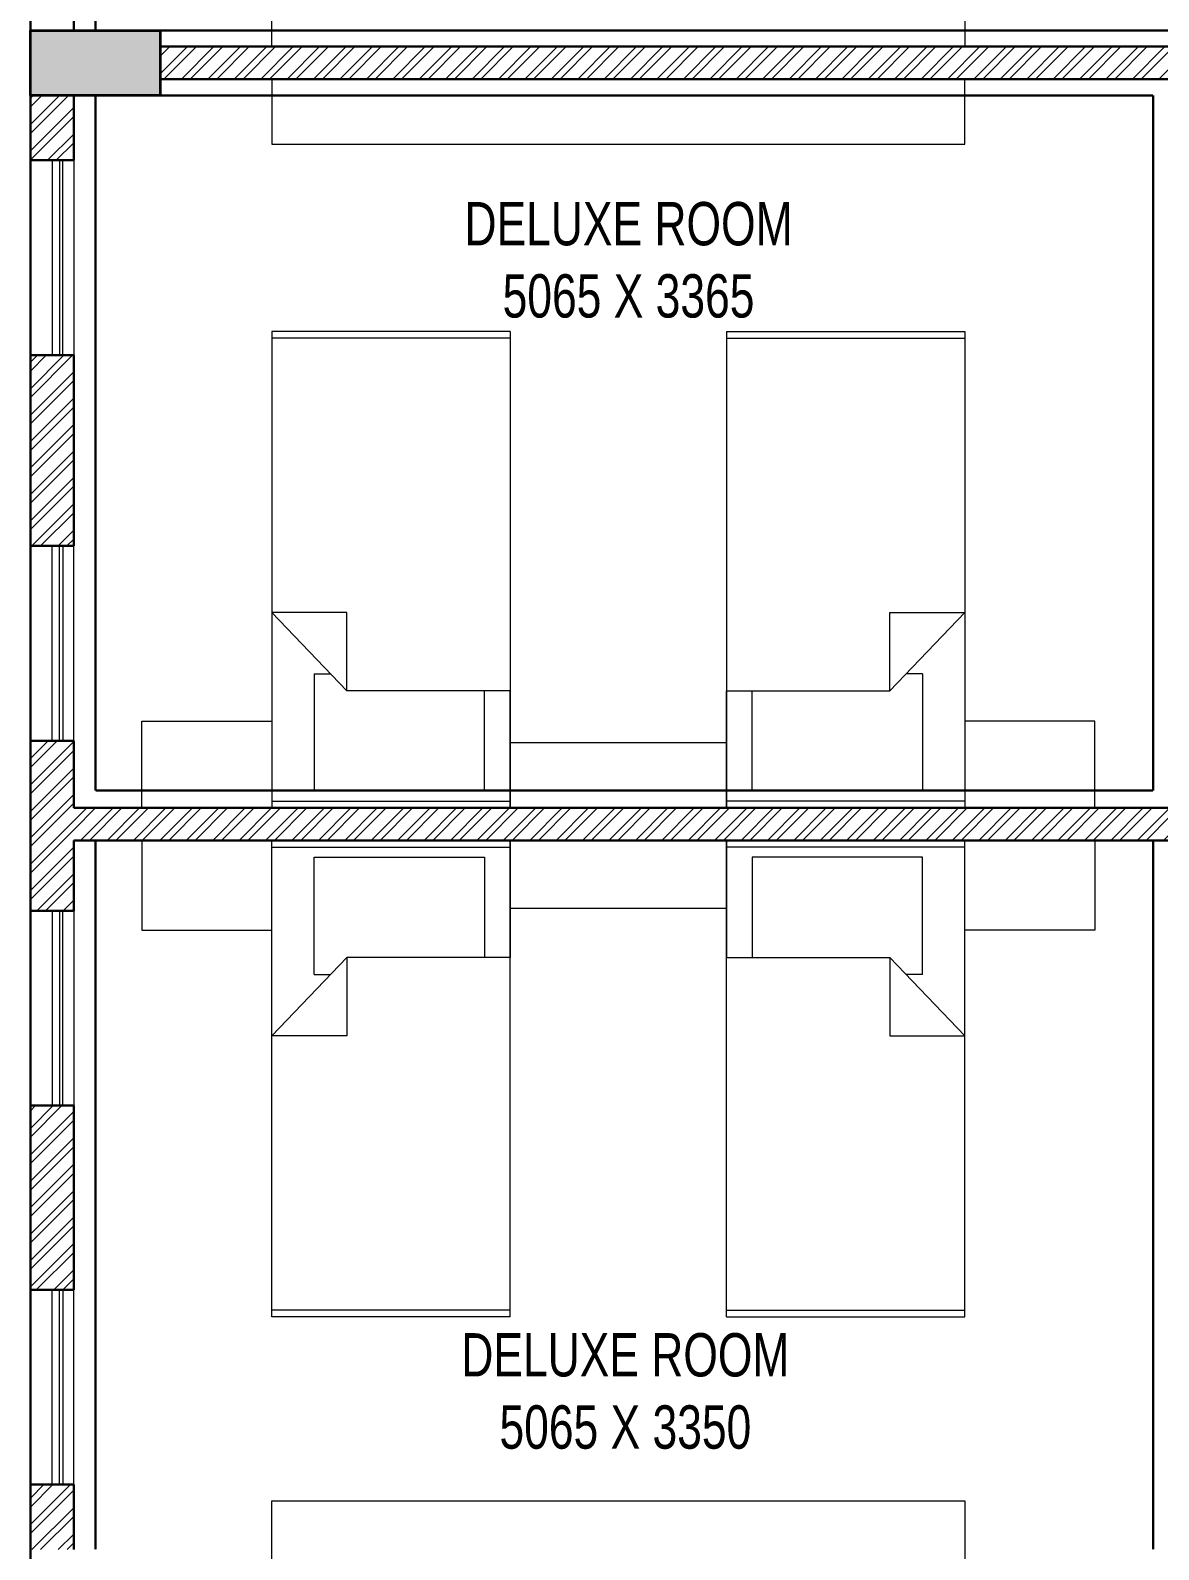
# Model space of a CAD drawing. Header units: millimetres. Extents: x 554 to 29966, y 4404 to 52986.
# Drawn here: x 7980 to 13190, y 17376 to 24391 of the extents above; entities that cross this region are included whole.
import ezdxf

# ---------------------------------------------------------------- set-up
doc = ezdxf.new("R2010")
doc.units = ezdxf.units.MM
doc.linetypes.add('DASHED2', pattern=[0.375, 0.25, -0.125])
for name, color, linetype, lineweight in [('A-DOORS', 4, 'Continuous', 0), ('A-TEXT-ROOM-50', 7, 'Continuous', 9), ('COLUMN', 6, 'Continuous', 35), ('Column Hatch', 253, 'Continuous', 5), ('FUR', 7, 'Continuous', 15), ('PP-BEAM', 6, 'DASHED2', 30), ('PP-WALL', 7, 'Continuous', 30), ('WALL HATCH', 8, 'Continuous', 0)]:
    doc.layers.add(name, color=color, linetype=linetype, lineweight=lineweight)
doc.styles.add('ARIAL', font='Arial.ttf')
pattern_1 = [(45, (-2728487.74, 3305291.59), (-60.9879599, 60.9879599), []), (45, (-2728447.08, 3305291.59), (-60.9879599, 60.9879599), [])]

# ---------------------------------------------------------------- blocks, each defined once
blk = doc.blocks.new('A$C24D61100')
at = {"layer": 'FUR'}
for p, q in [((0, 72), (0, 0)), ((36, 72), (0, 72)), ((36, 72), (36, 0)), ((36, 70.99), (0, 70.99)), ((11.33, 29.52, 12.38), (0, 29.52, 12.38)), ((0, 29.52, 12.38), (11.33, 17.71, 12.38)), ((11.33, 17.71, 12.38), (11.33, 29.52, 12.38)), ((6.4, 20.27, 13.95), (6.4, 2.56, 13.95)), ((6.4, 20.27, 13.95), (8.87, 20.27, 13.95)), ((36, 17.71, 12.38), (11.33, 17.71, 12.38)), ((32.14, 2.56, 13.95), (32.14, 17.71, 13.95)), ((36, 0), (36, 17.71)), ((6.4, 2.56, 13.95), (32.14, 2.56, 13.95)), ((0, 1.01), (36, 1.01)), ((36, 0), (0, 0))]:
    blk.add_line(p, q, dxfattribs=at)

msp = doc.modelspace()

# ---------------------------------------------------------------- hatches: boundary and pattern name
at = {"layer": 'Column Hatch'}
msp.add_hatch(color=256, dxfattribs=at).paths.add_polyline_path([(8580.4, 24090.6), (8580.4, 24390.6), (7980.4, 24390.6), (7980.4, 24090.6)])
at = {"layer": 'WALL HATCH'}
h = msp.add_hatch(dxfattribs=at)
h.set_pattern_fill('ANSI32', color=256, scale=230, style=0)
h.set_pattern_definition(pattern_1)
h.paths.add_polyline_path([(14610.4, 24315.6), (8580.4, 24315.6), (8580.4, 24165.6), (14610.4, 24165.6)])
h = msp.add_hatch(dxfattribs=at)
h.set_pattern_fill('ANSI32', color=256, scale=230, style=0)
h.set_pattern_definition(pattern_1)
h.paths.add_polyline_path([(8180.4, 24090.6), (7980.4, 24090.6), (7980.4, 23790.6), (8180.4, 23790.6)])
h = msp.add_hatch(dxfattribs=at)
h.set_pattern_fill('ANSI32', color=256, scale=230, style=0)
h.set_pattern_definition(pattern_1)
h.paths.add_polyline_path([(7980.4, 22890.6), (7980.4, 22010.6), (8180.4, 22010.6), (8180.4, 22890.6)])
h = msp.add_hatch(dxfattribs=at)
h.set_pattern_fill('ANSI32', color=256, scale=230, style=0)
h.set_pattern_definition(pattern_1)
h.paths.add_polyline_path([(8180.4, 21110.6), (7980.4, 21110.6), (7980.4, 20325.6), (8180.4, 20325.6)])
h = msp.add_hatch(dxfattribs=at)
h.set_pattern_fill('ANSI32', color=256, scale=230, style=0)
h.set_pattern_definition(pattern_1)
h.paths.add_polyline_path([(8180.4, 20650.6), (13245.4, 20650.6), (13245.4, 20800.6), (8180.4, 20800.6)])
h = msp.add_hatch(dxfattribs=at)
h.set_pattern_fill('ANSI32', color=256, scale=230, style=0)
h.set_pattern_definition(pattern_1)
h.paths.add_polyline_path([(8180.4, 19425.6), (7980.4, 19425.6), (7980.4, 18575.6), (8180.4, 18575.6)])
h = msp.add_hatch(dxfattribs=at)
h.set_pattern_fill('ANSI32', color=256, scale=230, style=0)
h.set_pattern_definition(pattern_1)
h.paths.add_polyline_path([(7980.4, 17375.6), (8180.4, 17375.6), (8180.4, 17675.6), (7980.4, 17675.6)])

# ---------------------------------------------------------------- linework, layer by layer
at = {"layer": 'A-DOORS', "color": 163, "ltscale": 0.6}
for p, q in [((7980.4, 22890.6), (7980.4, 23790.6)), ((8080.4, 23790.6), (8080.4, 22890.6)), ((8115.4, 23790.6), (8115.4, 22890.6)), ((8130.4, 22890.6), (8130.4, 23790.6)), ((8180.4, 23790.6), (8180.4, 22890.6)), ((7980.4, 22010.6), (7980.4, 21110.6)), ((8080.4, 21110.6), (8080.4, 22010.6)), ((8115.4, 21110.6), (8115.4, 22010.6)), ((8130.4, 22010.6), (8130.4, 21110.6)), ((8180.4, 21110.6), (8180.4, 22010.6)), ((7980.4, 19425.6), (7980.4, 20325.6)), ((8080.4, 20325.6), (8080.4, 19425.6)), ((8115.4, 20325.6), (8115.4, 19425.6)), ((8130.4, 19425.6), (8130.4, 20325.6)), ((8180.4, 20325.6), (8180.4, 19425.6)), ((7980.4, 18575.6), (7980.4, 17675.6)), ((8080.4, 17675.6), (8080.4, 18575.6)), ((8115.4, 17675.6), (8115.4, 18575.6)), ((8130.4, 18575.6), (8130.4, 17675.6)), ((8180.4, 17675.6), (8180.4, 18575.6))]:
    msp.add_line(p, q, dxfattribs=at)
at = {"layer": 'COLUMN'}
msp.add_lwpolyline([(7980.4, 24090.6), (7980.4, 24390.6), (8580.4, 24390.6), (8580.4, 24090.6)], close=True, dxfattribs=at)
at = {"layer": 'FUR'}
for points in [[(9095.4, 24315.6), (9095.4, 24600.6), (12295.4, 24600.6), (12295.4, 24315.6)], [(9095.4, 24165.6), (9095.4, 23865.6), (12295.4, 23865.6), (12295.4, 24165.6)], [(10195.4, 20800.6), (11195.4, 20800.6), (11195.4, 21100.6), (10195.4, 21100.6), (10195.4, 20800.6)], [(10195.4, 20650.6), (11195.4, 20650.6), (11195.4, 20335.6), (10195.4, 20335.6), (10195.4, 20650.6)], [(9095.4, 17300.6), (9095.4, 17600.6), (12295.4, 17600.6), (12295.4, 17300.6)]]:
    msp.add_lwpolyline(points, close=True, dxfattribs=at)
for points in [[(9095.4, 20800.6), (8495.4, 20800.6), (8495.4, 21200.6), (9095.4, 21200.6), (9095.4, 20800.6)], [(12295.4, 20800.6), (12895.4, 20800.6), (12895.4, 21200.6), (12295.4, 21200.6), (12295.4, 20800.6)], [(9095.4, 20650.6), (8495.4, 20650.6), (8495.4, 20235.6), (9095.4, 20235.6), (9095.4, 20650.6)], [(12295.4, 20650.6), (12895.4, 20650.6), (12895.4, 20235.6), (12295.4, 20235.6), (12295.4, 20650.6)]]:
    msp.add_lwpolyline(points, dxfattribs=at)
at = {"layer": 'PP-BEAM', "lineweight": 30, "ltscale": 3}
for p, q in [((7980.5, 44675.6), (7980.5, 10460.6)), ((8280.5, 27680.6), (8280.5, 24390.6)), ((8580.4, 24390.6), (17310.4, 24390.6)), ((8280.5, 24090.6), (8280.5, 20880.6)), ((8580.4, 24090.6), (13165.4, 24090.6)), ((13165.4, 24090.6), (13165.4, 20880.6)), ((13165.4, 20880.6), (8280.5, 20880.6)), ((8280.5, 20650.6), (8280.5, 17375.6)), ((13165.4, 20650.6), (8280.5, 20650.6)), ((13165.4, 20650.6), (13165.4, 17375.6))]:
    msp.add_line(p, q, dxfattribs=at)
at = {"layer": 'PP-WALL', "ltscale": 0.6}
for p, q in [((7980.4, 23790.6), (7980.4, 24590.6)), ((7980.4, 24590.6), (7980.4, 23790.6)), ((8180.4, 24590.6), (8180.4, 24390.6)), ((14610.4, 24315.6), (8580.4, 24315.6)), ((14610.4, 24165.6), (8580.4, 24165.6)), ((8180.4, 24090.6), (8180.4, 23790.6)), ((8080.4, 23790.6), (7980.4, 23790.6)), ((8180.4, 23790.6), (7980.4, 23790.6)), ((7980.4, 22890.6), (7980.4, 22010.6)), ((7980.4, 22890.6), (7980.4, 22010.6)), ((8180.4, 22890.6), (7980.4, 22890.6)), ((8180.4, 22890.6), (8180.4, 22010.6)), ((8180.4, 22010.6), (7980.4, 22010.6)), ((7980.4, 20325.6), (7980.4, 21110.6)), ((7980.4, 20325.6), (7980.4, 21110.6)), ((8180.4, 21110.6), (7980.4, 21110.6)), ((8180.4, 20800.6), (8180.4, 21110.6)), ((13245.4, 20800.6), (8180.4, 20800.6)), ((8180.4, 20325.6), (8180.4, 20650.6)), ((13245.4, 20650.6), (8180.4, 20650.6)), ((8180.4, 20325.6), (7980.4, 20325.6)), ((7980.4, 18575.6), (7980.4, 19425.6)), ((7980.4, 18575.6), (7980.4, 19425.6)), ((8180.4, 19425.6), (7980.4, 19425.6)), ((8180.4, 18575.6), (8180.4, 19425.6)), ((8180.4, 18575.6), (7980.4, 18575.6)), ((8080.4, 17675.6), (7980.4, 17675.6)), ((7980.4, 17675.6), (7980.4, 16875.6)), ((7980.4, 16875.6), (7980.4, 17675.6)), ((8180.4, 17675.6), (7980.4, 17675.6)), ((8180.4, 17375.6), (8180.4, 17675.6))]:
    msp.add_line(p, q, dxfattribs=at)

# ---------------------------------------------------------------- block references
at = {"layer": 'FUR', "yscale": 30.55555555550383}
for p, xscale, zscale in [((9095.4, 20800.6), 30.55555555550383, 30.55555555556566), ((12295.4, 20800.6), -30.55555555550383, 30.5555555555556)]:
    msp.add_blockref('A$C24D61100', p, dxfattribs=dict(at, xscale=xscale, zscale=zscale))
at = {"layer": 'FUR', "yscale": 30.55555555550383, "rotation": 180}
for p, xscale, zscale in [((9095.4, 20650.6), -30.55555555550383, 30.5555555555556), ((12295.4, 20650.6), 30.55555555550383, 30.55555555556566)]:
    msp.add_blockref('A$C24D61100', p, dxfattribs=dict(at, xscale=xscale, zscale=zscale))

# ---------------------------------------------------------------- texts
at = {"layer": 'A-TEXT-ROOM-50', "char_height": 200, "width": 2818.944, "attachment_point": 2, "style": 'ARIAL'}
for s, insert in [('{\\fSwis721 LtCn BT|b0|i0|c0|p34;DELUXE ROOM\\P5065 X 3365}', (10742.6, 23598.1)), ('{\\fSwis721 LtCn BT|b0|i0|c0|p34;DELUXE ROOM\\P5065 X 3350}', (10728, 18375.1))]:
    msp.add_mtext(s, dxfattribs=dict(at, insert=insert))

doc.saveas('drawing.dxf')
